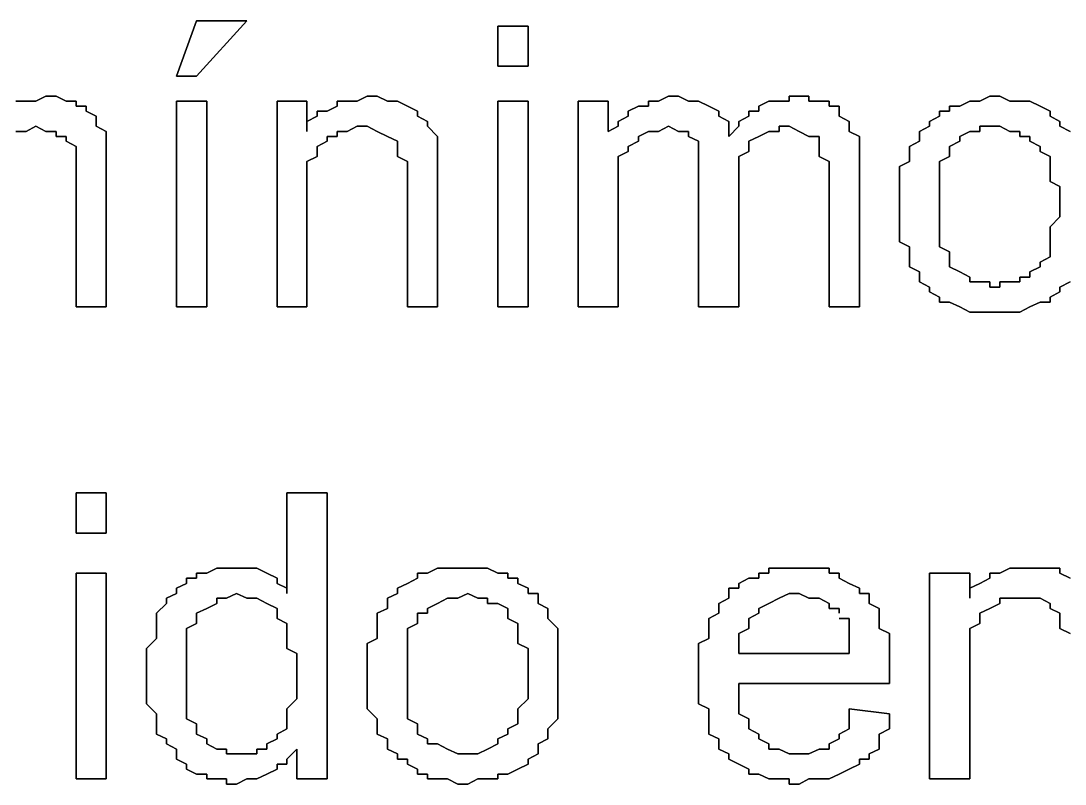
# Model space of a CAD drawing. Header units: metres. Extents: x 2.9 to 42.8, y 1.7 to 28.7.
# Drawn here: x 37.8654 to 38.2323, y 24.5992 to 24.8673 of the extents above; entities that cross this region are included whole.
import ezdxf

# ---------------------------------------------------------------- set-up
doc = ezdxf.new("R2010")
doc.units = ezdxf.units.M
doc.layers.add('GRIS', color=8, linetype='Continuous')

msp = doc.modelspace()

# ---------------------------------------------------------------- linework, layer by layer
at = {"layer": 'GRIS', "lineweight": -3}
for points in [[(37.9271, 24.8673), (37.9201, 24.8479), (37.9271, 24.8673)], [(37.9271, 24.8479), (37.9448, 24.8673), (37.9271, 24.8479)], [(37.9448, 24.8673), (37.9271, 24.8673), (37.9448, 24.8673)], [(38.0436, 24.8655), (38.033, 24.8655), (38.0436, 24.8655)], [(38.033, 24.8655), (38.033, 24.8514), (38.033, 24.8655)], [(38.0436, 24.8514), (38.0436, 24.8655), (38.0436, 24.8514)], [(38.033, 24.8514), (38.0436, 24.8514), (38.033, 24.8514)], [(37.9201, 24.8479), (37.9271, 24.8479), (37.9201, 24.8479)], [(37.8742, 24.8408), (37.8707, 24.8391), (37.8742, 24.8408)], [(37.8778, 24.8408), (37.8742, 24.8408), (37.8778, 24.8408)], [(37.8813, 24.8391), (37.8778, 24.8408), (37.8813, 24.8391)], [(37.9871, 24.8408), (37.9836, 24.8391), (37.9871, 24.8408)], [(37.9906, 24.8408), (37.9871, 24.8408), (37.9906, 24.8408)], [(37.9942, 24.8391), (37.9906, 24.8408), (37.9942, 24.8391)], [(38.0929, 24.8408), (38.0894, 24.8391), (38.0929, 24.8408)], [(38.0965, 24.8408), (38.0929, 24.8408), (38.0965, 24.8408)], [(38.1, 24.8391), (38.0965, 24.8408), (38.1, 24.8391)], [(38.1388, 24.8408), (38.1353, 24.8408), (38.1388, 24.8408)], [(38.1353, 24.8408), (38.1353, 24.8391), (38.1353, 24.8408)], [(38.1423, 24.8408), (38.1388, 24.8408), (38.1423, 24.8408)], [(38.1423, 24.8391), (38.1423, 24.8408), (38.1423, 24.8391)], [(38.2058, 24.8408), (38.2023, 24.8391), (38.2058, 24.8408)], [(38.2094, 24.8408), (38.2058, 24.8408), (38.2094, 24.8408)], [(38.2129, 24.8391), (38.2094, 24.8408), (38.2129, 24.8391)], [(37.8672, 24.8391), (37.8636, 24.8391), (37.8672, 24.8391)], [(37.8707, 24.8391), (37.8672, 24.8391), (37.8707, 24.8391)], [(37.8848, 24.8391), (37.8813, 24.8391), (37.8848, 24.8391)], [(37.8848, 24.8373), (37.8848, 24.8391), (37.8848, 24.8373)], [(37.8883, 24.8373), (37.8848, 24.8373), (37.8883, 24.8373)], [(37.8883, 24.8356), (37.8883, 24.8373), (37.8883, 24.8356)], [(37.8919, 24.8338), (37.8883, 24.8356), (37.8919, 24.8338)], [(37.9307, 24.8391), (37.9201, 24.8391), (37.9307, 24.8391)], [(37.9201, 24.8391), (37.9201, 24.7668), (37.9201, 24.8391)], [(37.9307, 24.7668), (37.9307, 24.8391), (37.9307, 24.7668)], [(37.9659, 24.8391), (37.9554, 24.8391), (37.9659, 24.8391)], [(37.9554, 24.8391), (37.9554, 24.7668), (37.9554, 24.8391)], [(37.9659, 24.8285), (37.9659, 24.8391), (37.9659, 24.8285)], [(37.973, 24.8356), (37.9695, 24.8356), (37.973, 24.8356)], [(37.9695, 24.8356), (37.9695, 24.8338), (37.9695, 24.8356)], [(37.9765, 24.8373), (37.973, 24.8356), (37.9765, 24.8373)], [(37.9801, 24.8391), (37.9765, 24.8391), (37.9801, 24.8391)], [(37.9765, 24.8391), (37.9765, 24.8373), (37.9765, 24.8391)], [(37.9836, 24.8391), (37.9801, 24.8391), (37.9836, 24.8391)], [(37.9977, 24.8391), (37.9942, 24.8391), (37.9977, 24.8391)], [(38.0012, 24.8373), (37.9977, 24.8391), (38.0012, 24.8373)], [(38.0048, 24.8356), (38.0012, 24.8373), (38.0048, 24.8356)], [(38.0048, 24.8338), (38.0048, 24.8356), (38.0048, 24.8338)], [(38.0436, 24.8391), (38.033, 24.8391), (38.0436, 24.8391)], [(38.033, 24.8391), (38.033, 24.7668), (38.033, 24.8391)], [(38.0436, 24.7668), (38.0436, 24.8391), (38.0436, 24.7668)], [(38.0718, 24.8391), (38.0612, 24.8391), (38.0718, 24.8391)], [(38.0612, 24.8391), (38.0612, 24.7668), (38.0612, 24.8391)], [(38.0718, 24.8285), (38.0718, 24.8391), (38.0718, 24.8285)], [(38.0824, 24.8373), (38.0788, 24.8356), (38.0824, 24.8373)], [(38.0788, 24.8356), (38.0788, 24.8338), (38.0788, 24.8356)], [(38.0859, 24.8373), (38.0824, 24.8373), (38.0859, 24.8373)], [(38.0894, 24.8391), (38.0859, 24.8391), (38.0894, 24.8391)], [(38.0859, 24.8391), (38.0859, 24.8373), (38.0859, 24.8391)], [(38.1035, 24.8391), (38.1, 24.8391), (38.1035, 24.8391)], [(38.1071, 24.8373), (38.1035, 24.8391), (38.1071, 24.8373)], [(38.1106, 24.8356), (38.1071, 24.8373), (38.1106, 24.8356)], [(38.1106, 24.8338), (38.1106, 24.8356), (38.1106, 24.8338)], [(38.1247, 24.8356), (38.1212, 24.8356), (38.1247, 24.8356)], [(38.1212, 24.8356), (38.1212, 24.8338), (38.1212, 24.8356)], [(38.1282, 24.8391), (38.1247, 24.8373), (38.1282, 24.8391)], [(38.1247, 24.8373), (38.1247, 24.8356), (38.1247, 24.8373)], [(38.1318, 24.8391), (38.1282, 24.8391), (38.1318, 24.8391)], [(38.1353, 24.8391), (38.1318, 24.8391), (38.1353, 24.8391)], [(38.1459, 24.8391), (38.1423, 24.8391), (38.1459, 24.8391)], [(38.1494, 24.8391), (38.1459, 24.8391), (38.1494, 24.8391)], [(38.1494, 24.8373), (38.1494, 24.8391), (38.1494, 24.8373)], [(38.1529, 24.8373), (38.1494, 24.8373), (38.1529, 24.8373)], [(38.1529, 24.8356), (38.1529, 24.8373), (38.1529, 24.8356)], [(38.1529, 24.8338), (38.1529, 24.8356), (38.1529, 24.8338)], [(38.1917, 24.8356), (38.1882, 24.8356), (38.1917, 24.8356)], [(38.1882, 24.8356), (38.1882, 24.8338), (38.1882, 24.8356)], [(38.1953, 24.8373), (38.1917, 24.8373), (38.1953, 24.8373)], [(38.1917, 24.8373), (38.1917, 24.8356), (38.1917, 24.8373)], [(38.1988, 24.8391), (38.1953, 24.8373), (38.1988, 24.8391)], [(38.2023, 24.8391), (38.1988, 24.8391), (38.2023, 24.8391)], [(38.2164, 24.8391), (38.2129, 24.8391), (38.2164, 24.8391)], [(38.2199, 24.8391), (38.2164, 24.8391), (38.2199, 24.8391)], [(38.2235, 24.8373), (38.2199, 24.8391), (38.2235, 24.8373)], [(38.227, 24.8356), (38.2235, 24.8373), (38.227, 24.8356)], [(38.227, 24.8338), (38.227, 24.8356), (38.227, 24.8338)], [(37.8919, 24.832), (37.8919, 24.8338), (37.8919, 24.832)], [(37.8919, 24.8303), (37.8919, 24.832), (37.8919, 24.8303)], [(37.9695, 24.8338), (37.9659, 24.832), (37.9695, 24.8338)], [(37.9659, 24.832), (37.9659, 24.8303), (37.9659, 24.832)], [(38.0083, 24.832), (38.0048, 24.8338), (38.0083, 24.832)], [(38.0083, 24.8303), (38.0083, 24.832), (38.0083, 24.8303)], [(38.0788, 24.8338), (38.0753, 24.832), (38.0788, 24.8338)], [(38.0753, 24.832), (38.0753, 24.8303), (38.0753, 24.832)], [(38.1141, 24.832), (38.1106, 24.8338), (38.1141, 24.832)], [(38.1141, 24.8303), (38.1141, 24.832), (38.1141, 24.8303)], [(38.1212, 24.8338), (38.1176, 24.832), (38.1212, 24.8338)], [(38.1176, 24.832), (38.1176, 24.8303), (38.1176, 24.832)], [(38.1564, 24.832), (38.1529, 24.8338), (38.1564, 24.832)], [(38.1564, 24.8303), (38.1564, 24.832), (38.1564, 24.8303)], [(38.1882, 24.8338), (38.1847, 24.832), (38.1882, 24.8338)], [(38.1847, 24.832), (38.1847, 24.8303), (38.1847, 24.832)], [(38.2305, 24.832), (38.227, 24.8338), (38.2305, 24.832)], [(38.2305, 24.8303), (38.2305, 24.832), (38.2305, 24.8303)], [(37.8636, 24.8285), (37.8672, 24.8285), (37.8636, 24.8285)], [(37.8672, 24.8285), (37.8707, 24.8303), (37.8672, 24.8285)], [(37.8707, 24.8303), (37.8742, 24.8285), (37.8707, 24.8303)], [(37.8742, 24.8285), (37.8778, 24.8285), (37.8742, 24.8285)], [(37.8778, 24.8285), (37.8778, 24.8267), (37.8778, 24.8285)], [(37.8954, 24.8285), (37.8919, 24.8303), (37.8954, 24.8285)], [(37.8954, 24.8267), (37.8954, 24.8285), (37.8954, 24.8267)], [(37.9659, 24.8303), (37.9659, 24.8285), (37.9659, 24.8303)], [(37.9765, 24.8267), (37.9765, 24.8285), (37.9765, 24.8267)], [(37.9765, 24.8285), (37.9801, 24.8285), (37.9765, 24.8285)], [(37.9801, 24.8285), (37.9836, 24.8303), (37.9801, 24.8285)], [(37.9836, 24.8303), (37.9871, 24.8303), (37.9836, 24.8303)], [(37.9871, 24.8303), (37.9906, 24.8285), (37.9871, 24.8303)], [(37.9906, 24.8285), (37.9942, 24.8267), (37.9906, 24.8285)], [(38.0118, 24.8267), (38.0083, 24.8303), (38.0118, 24.8267)], [(38.0753, 24.8303), (38.0718, 24.8285), (38.0753, 24.8303)], [(38.0824, 24.8267), (38.0859, 24.8285), (38.0824, 24.8267)], [(38.0859, 24.8285), (38.0894, 24.8285), (38.0859, 24.8285)], [(38.0894, 24.8285), (38.0929, 24.8303), (38.0894, 24.8285)], [(38.0929, 24.8303), (38.0965, 24.8285), (38.0929, 24.8303)], [(38.0965, 24.8285), (38.1, 24.8285), (38.0965, 24.8285)], [(38.1, 24.8285), (38.1, 24.8267), (38.1, 24.8285)], [(38.1176, 24.8303), (38.1141, 24.8267), (38.1176, 24.8303)], [(38.1141, 24.8267), (38.1141, 24.8303), (38.1141, 24.8267)], [(38.1247, 24.8267), (38.1282, 24.8285), (38.1247, 24.8267)], [(38.1282, 24.8285), (38.1318, 24.8285), (38.1282, 24.8285)], [(38.1318, 24.8285), (38.1318, 24.8303), (38.1318, 24.8285)], [(38.1318, 24.8303), (38.1353, 24.8303), (38.1318, 24.8303)], [(38.1353, 24.8303), (38.1388, 24.8285), (38.1353, 24.8303)], [(38.1388, 24.8285), (38.1423, 24.8267), (38.1388, 24.8285)], [(38.1564, 24.8285), (38.1564, 24.8303), (38.1564, 24.8285)], [(38.16, 24.8267), (38.1564, 24.8285), (38.16, 24.8267)], [(38.1847, 24.8303), (38.1811, 24.8285), (38.1847, 24.8303)], [(38.1811, 24.8285), (38.1811, 24.8267), (38.1811, 24.8285)], [(38.1953, 24.8267), (38.1988, 24.8285), (38.1953, 24.8267)], [(38.1988, 24.8285), (38.2023, 24.8285), (38.1988, 24.8285)], [(38.2023, 24.8285), (38.2023, 24.8303), (38.2023, 24.8285)], [(38.2023, 24.8303), (38.2058, 24.8303), (38.2023, 24.8303)], [(38.2058, 24.8303), (38.2094, 24.8303), (38.2058, 24.8303)], [(38.2094, 24.8303), (38.2129, 24.8285), (38.2094, 24.8303)], [(38.2129, 24.8285), (38.2164, 24.8285), (38.2129, 24.8285)], [(38.2164, 24.8285), (38.2164, 24.8267), (38.2164, 24.8285)], [(38.2341, 24.8285), (38.2305, 24.8303), (38.2341, 24.8285)], [(37.8778, 24.8267), (37.8813, 24.8267), (37.8778, 24.8267)], [(37.8813, 24.8267), (37.8813, 24.825), (37.8813, 24.8267)], [(37.8813, 24.825), (37.8848, 24.8232), (37.8813, 24.825)], [(37.8954, 24.825), (37.8954, 24.8267), (37.8954, 24.825)], [(37.8954, 24.8214), (37.8954, 24.825), (37.8954, 24.8214)], [(37.9695, 24.8232), (37.973, 24.825), (37.9695, 24.8232)], [(37.973, 24.825), (37.973, 24.8267), (37.973, 24.825)], [(37.973, 24.8267), (37.9765, 24.8267), (37.973, 24.8267)], [(37.9942, 24.8267), (37.9977, 24.825), (37.9942, 24.8267)], [(37.9977, 24.825), (37.9977, 24.8232), (37.9977, 24.825)], [(38.0118, 24.825), (38.0118, 24.8267), (38.0118, 24.825)], [(38.0118, 24.8232), (38.0118, 24.825), (38.0118, 24.8232)], [(38.0788, 24.8232), (38.0824, 24.825), (38.0788, 24.8232)], [(38.0824, 24.825), (38.0824, 24.8267), (38.0824, 24.825)], [(38.1, 24.8267), (38.1035, 24.825), (38.1, 24.8267)], [(38.1035, 24.825), (38.1035, 24.8232), (38.1035, 24.825)], [(38.1212, 24.825), (38.1247, 24.8267), (38.1212, 24.825)], [(38.1212, 24.8232), (38.1212, 24.825), (38.1212, 24.8232)], [(38.1423, 24.8267), (38.1459, 24.8267), (38.1423, 24.8267)], [(38.1459, 24.8267), (38.1459, 24.825), (38.1459, 24.8267)], [(38.1459, 24.825), (38.1459, 24.8232), (38.1459, 24.825)], [(38.16, 24.825), (38.16, 24.8267), (38.16, 24.825)], [(38.16, 24.8214), (38.16, 24.825), (38.16, 24.8214)], [(38.1811, 24.825), (38.1776, 24.8232), (38.1811, 24.825)], [(38.1811, 24.8267), (38.1811, 24.825), (38.1811, 24.8267)], [(38.1917, 24.8232), (38.1953, 24.825), (38.1917, 24.8232)], [(38.1953, 24.825), (38.1953, 24.8267), (38.1953, 24.825)], [(38.2164, 24.8267), (38.2199, 24.8267), (38.2164, 24.8267)], [(38.2199, 24.8267), (38.2199, 24.825), (38.2199, 24.8267)], [(38.2199, 24.825), (38.2235, 24.8232), (38.2199, 24.825)], [(37.8848, 24.8232), (37.8848, 24.8214), (37.8848, 24.8232)], [(37.8848, 24.8214), (37.8848, 24.8197), (37.8848, 24.8214)], [(37.8954, 24.8197), (37.8954, 24.8214), (37.8954, 24.8197)], [(37.9695, 24.8214), (37.9695, 24.8232), (37.9695, 24.8214)], [(37.9695, 24.8197), (37.9695, 24.8214), (37.9695, 24.8197)], [(37.9977, 24.8232), (37.9977, 24.8214), (37.9977, 24.8232)], [(37.9977, 24.8214), (37.9977, 24.8197), (37.9977, 24.8214)], [(38.0118, 24.8214), (38.0118, 24.8232), (38.0118, 24.8214)], [(38.0118, 24.8197), (38.0118, 24.8214), (38.0118, 24.8197)], [(38.0753, 24.8197), (38.0788, 24.8214), (38.0753, 24.8197)], [(38.0788, 24.8214), (38.0788, 24.8232), (38.0788, 24.8214)], [(38.1035, 24.8232), (38.1035, 24.8214), (38.1035, 24.8232)], [(38.1035, 24.8214), (38.1035, 24.8179), (38.1035, 24.8214)], [(38.1176, 24.8197), (38.1212, 24.8214), (38.1176, 24.8197)], [(38.1212, 24.8214), (38.1212, 24.8232), (38.1212, 24.8214)], [(38.1459, 24.8232), (38.1459, 24.8214), (38.1459, 24.8232)], [(38.1459, 24.8214), (38.1459, 24.8197), (38.1459, 24.8214)], [(38.16, 24.8197), (38.16, 24.8214), (38.16, 24.8197)], [(38.1776, 24.8232), (38.1776, 24.8214), (38.1776, 24.8232)], [(38.1776, 24.8214), (38.1776, 24.8197), (38.1776, 24.8214)], [(38.1917, 24.8214), (38.1917, 24.8232), (38.1917, 24.8214)], [(38.1917, 24.8197), (38.1917, 24.8214), (38.1917, 24.8197)], [(38.2235, 24.8232), (38.2235, 24.8214), (38.2235, 24.8232)], [(38.2235, 24.8214), (38.227, 24.8197), (38.2235, 24.8214)], [(37.8848, 24.8197), (37.8848, 24.8179), (37.8848, 24.8197)], [(37.8848, 24.8179), (37.8848, 24.8144), (37.8848, 24.8179)], [(37.8954, 24.8162), (37.8954, 24.8197), (37.8954, 24.8162)], [(37.9659, 24.8179), (37.9695, 24.8197), (37.9659, 24.8179)], [(37.9659, 24.8162), (37.9659, 24.8179), (37.9659, 24.8162)], [(37.9977, 24.8197), (38.0012, 24.8179), (37.9977, 24.8197)], [(38.0012, 24.8179), (38.0012, 24.8162), (38.0012, 24.8179)], [(38.0118, 24.8162), (38.0118, 24.8197), (38.0118, 24.8162)], [(38.0753, 24.8179), (38.0753, 24.8197), (38.0753, 24.8179)], [(38.0753, 24.8144), (38.0753, 24.8179), (38.0753, 24.8144)], [(38.1035, 24.8179), (38.1035, 24.8162), (38.1035, 24.8179)], [(38.1176, 24.8179), (38.1176, 24.8197), (38.1176, 24.8179)], [(38.1176, 24.8144), (38.1176, 24.8179), (38.1176, 24.8144)], [(38.1459, 24.8197), (38.1494, 24.8179), (38.1459, 24.8197)], [(38.1494, 24.8179), (38.1494, 24.8144), (38.1494, 24.8179)], [(38.16, 24.8162), (38.16, 24.8197), (38.16, 24.8162)], [(38.1776, 24.8179), (38.1741, 24.8162), (38.1776, 24.8179)], [(38.1776, 24.8197), (38.1776, 24.8179), (38.1776, 24.8197)], [(38.1882, 24.8179), (38.1917, 24.8197), (38.1882, 24.8179)], [(38.1882, 24.8162), (38.1882, 24.8179), (38.1882, 24.8162)], [(38.227, 24.8197), (38.227, 24.8179), (38.227, 24.8197)], [(38.227, 24.8179), (38.227, 24.8162), (38.227, 24.8179)], [(37.8848, 24.8144), (37.8848, 24.8126), (37.8848, 24.8144)], [(37.8954, 24.7668), (37.8954, 24.8162), (37.8954, 24.7668)], [(37.9659, 24.8126), (37.9659, 24.8162), (37.9659, 24.8126)], [(38.0012, 24.8162), (38.0012, 24.8126), (38.0012, 24.8162)], [(38.0118, 24.8144), (38.0118, 24.8162), (38.0118, 24.8144)], [(38.0118, 24.8109), (38.0118, 24.8144), (38.0118, 24.8109)], [(38.0753, 24.8126), (38.0753, 24.8144), (38.0753, 24.8126)], [(38.1035, 24.8162), (38.1035, 24.8126), (38.1035, 24.8162)], [(38.1176, 24.8126), (38.1176, 24.8144), (38.1176, 24.8126)], [(38.1494, 24.8144), (38.1494, 24.8126), (38.1494, 24.8144)], [(38.16, 24.7668), (38.16, 24.8162), (38.16, 24.7668)], [(38.1741, 24.8162), (38.1741, 24.8126), (38.1741, 24.8162)], [(38.1882, 24.8144), (38.1882, 24.8162), (38.1882, 24.8144)], [(38.1882, 24.8109), (38.1882, 24.8144), (38.1882, 24.8109)], [(38.227, 24.8162), (38.227, 24.8126), (38.227, 24.8162)], [(37.8848, 24.8126), (37.8848, 24.7668), (37.8848, 24.8126)], [(37.9659, 24.8109), (37.9659, 24.8126), (37.9659, 24.8109)], [(37.9659, 24.8073), (37.9659, 24.8109), (37.9659, 24.8073)], [(38.0012, 24.8126), (38.0012, 24.8109), (38.0012, 24.8126)], [(38.0012, 24.8109), (38.0012, 24.7668), (38.0012, 24.8109)], [(38.0118, 24.7668), (38.0118, 24.8109), (38.0118, 24.7668)], [(38.0753, 24.8109), (38.0753, 24.8126), (38.0753, 24.8109)], [(38.0753, 24.8073), (38.0753, 24.8109), (38.0753, 24.8073)], [(38.1035, 24.8126), (38.1035, 24.7668), (38.1035, 24.8126)], [(38.1176, 24.8091), (38.1176, 24.8126), (38.1176, 24.8091)], [(38.1494, 24.8126), (38.1494, 24.7668), (38.1494, 24.8126)], [(38.1741, 24.8126), (38.1741, 24.8109), (38.1741, 24.8126)], [(38.1741, 24.8109), (38.1741, 24.8073), (38.1741, 24.8109)], [(38.1882, 24.8091), (38.1882, 24.8109), (38.1882, 24.8091)], [(38.227, 24.8126), (38.227, 24.8109), (38.227, 24.8126)], [(38.227, 24.8109), (38.2305, 24.8091), (38.227, 24.8109)], [(37.9659, 24.8056), (37.9659, 24.8073), (37.9659, 24.8056)], [(38.0753, 24.8056), (38.0753, 24.8073), (38.0753, 24.8056)], [(38.1176, 24.8073), (38.1176, 24.8091), (38.1176, 24.8073)], [(38.1176, 24.7668), (38.1176, 24.8073), (38.1176, 24.7668)], [(38.1741, 24.8073), (38.1741, 24.8056), (38.1741, 24.8073)], [(38.1882, 24.8056), (38.1882, 24.8091), (38.1882, 24.8056)], [(38.2305, 24.8091), (38.2305, 24.8056), (38.2305, 24.8091)], [(37.9659, 24.7668), (37.9659, 24.8056), (37.9659, 24.7668)], [(38.0753, 24.8038), (38.0753, 24.8056), (38.0753, 24.8038)], [(38.0753, 24.7668), (38.0753, 24.8038), (38.0753, 24.7668)], [(38.1741, 24.8056), (38.1741, 24.802), (38.1741, 24.8056)], [(38.1882, 24.8038), (38.1882, 24.8056), (38.1882, 24.8038)], [(38.1882, 24.802), (38.1882, 24.8038), (38.1882, 24.802)], [(38.2305, 24.8056), (38.2305, 24.802), (38.2305, 24.8056)], [(38.1741, 24.802), (38.1741, 24.8003), (38.1741, 24.802)], [(38.1741, 24.8003), (38.1741, 24.7968), (38.1741, 24.8003)], [(38.1882, 24.8003), (38.1882, 24.802), (38.1882, 24.8003)], [(38.1882, 24.7968), (38.1882, 24.8003), (38.1882, 24.7968)], [(38.2305, 24.802), (38.2305, 24.7985), (38.2305, 24.802)], [(38.1741, 24.7968), (38.1741, 24.795), (38.1741, 24.7968)], [(38.1882, 24.795), (38.1882, 24.7968), (38.1882, 24.795)], [(38.2305, 24.7985), (38.227, 24.795), (38.2305, 24.7985)], [(38.1741, 24.795), (38.1741, 24.7915), (38.1741, 24.795)], [(38.1741, 24.7915), (38.1741, 24.7897), (38.1741, 24.7915)], [(38.1882, 24.7915), (38.1882, 24.795), (38.1882, 24.7915)], [(38.1882, 24.7897), (38.1882, 24.7915), (38.1882, 24.7897)], [(38.227, 24.795), (38.227, 24.7932), (38.227, 24.795)], [(38.227, 24.7932), (38.227, 24.7915), (38.227, 24.7932)], [(38.227, 24.7915), (38.227, 24.7879), (38.227, 24.7915)], [(38.1741, 24.7897), (38.1776, 24.7879), (38.1741, 24.7897)], [(38.1776, 24.7879), (38.1776, 24.7844), (38.1776, 24.7879)], [(38.1882, 24.7879), (38.1882, 24.7897), (38.1882, 24.7879)], [(38.1917, 24.7862), (38.1882, 24.7879), (38.1917, 24.7862)], [(38.227, 24.7879), (38.227, 24.7862), (38.227, 24.7879)], [(38.1776, 24.7844), (38.1776, 24.7826), (38.1776, 24.7844)], [(38.1917, 24.7844), (38.1917, 24.7862), (38.1917, 24.7844)], [(38.1917, 24.7826), (38.1917, 24.7844), (38.1917, 24.7826)], [(38.227, 24.7844), (38.2235, 24.7826), (38.227, 24.7844)], [(38.227, 24.7862), (38.227, 24.7844), (38.227, 24.7862)], [(38.1776, 24.7826), (38.1776, 24.7809), (38.1776, 24.7826)], [(38.1776, 24.7809), (38.1811, 24.7791), (38.1776, 24.7809)], [(38.1917, 24.7809), (38.1917, 24.7826), (38.1917, 24.7809)], [(38.1953, 24.7791), (38.1917, 24.7809), (38.1953, 24.7791)], [(38.2235, 24.7809), (38.2199, 24.7791), (38.2235, 24.7809)], [(38.2235, 24.7826), (38.2235, 24.7809), (38.2235, 24.7826)], [(38.1811, 24.7791), (38.1811, 24.7773), (38.1811, 24.7791)], [(38.1811, 24.7773), (38.1811, 24.7756), (38.1811, 24.7773)], [(38.1988, 24.7773), (38.1953, 24.7791), (38.1988, 24.7773)], [(38.1988, 24.7756), (38.1988, 24.7773), (38.1988, 24.7756)], [(38.2199, 24.7773), (38.2164, 24.7773), (38.2199, 24.7773)], [(38.2164, 24.7773), (38.2164, 24.7756), (38.2164, 24.7773)], [(38.2199, 24.7791), (38.2199, 24.7773), (38.2199, 24.7791)], [(38.1811, 24.7756), (38.1847, 24.7738), (38.1811, 24.7756)], [(38.1847, 24.7738), (38.1847, 24.7721), (38.1847, 24.7738)], [(38.2023, 24.7756), (38.1988, 24.7756), (38.2023, 24.7756)], [(38.2058, 24.7756), (38.2023, 24.7756), (38.2058, 24.7756)], [(38.2058, 24.7738), (38.2058, 24.7756), (38.2058, 24.7738)], [(38.2094, 24.7738), (38.2058, 24.7738), (38.2094, 24.7738)], [(38.2129, 24.7756), (38.2094, 24.7756), (38.2129, 24.7756)], [(38.2094, 24.7756), (38.2094, 24.7738), (38.2094, 24.7756)], [(38.2164, 24.7756), (38.2129, 24.7756), (38.2164, 24.7756)], [(38.2305, 24.7738), (38.2341, 24.7756), (38.2305, 24.7738)], [(38.2305, 24.7721), (38.2305, 24.7738), (38.2305, 24.7721)], [(38.1847, 24.7721), (38.1882, 24.7703), (38.1847, 24.7721)], [(38.1882, 24.7703), (38.1882, 24.7685), (38.1882, 24.7703)], [(38.227, 24.7703), (38.2305, 24.7721), (38.227, 24.7703)], [(38.227, 24.7685), (38.227, 24.7703), (38.227, 24.7685)], [(37.8848, 24.7668), (37.8954, 24.7668), (37.8848, 24.7668)], [(37.9201, 24.7668), (37.9307, 24.7668), (37.9201, 24.7668)], [(37.9554, 24.7668), (37.9659, 24.7668), (37.9554, 24.7668)], [(38.0012, 24.7668), (38.0118, 24.7668), (38.0012, 24.7668)], [(38.033, 24.7668), (38.0436, 24.7668), (38.033, 24.7668)], [(38.0612, 24.7668), (38.0753, 24.7668), (38.0612, 24.7668)], [(38.1035, 24.7668), (38.1176, 24.7668), (38.1035, 24.7668)], [(38.1494, 24.7668), (38.16, 24.7668), (38.1494, 24.7668)], [(38.1882, 24.7685), (38.1917, 24.7685), (38.1882, 24.7685)], [(38.1917, 24.7685), (38.1953, 24.7668), (38.1917, 24.7685)], [(38.1953, 24.7668), (38.1988, 24.765), (38.1953, 24.7668)], [(38.2164, 24.765), (38.2199, 24.7668), (38.2164, 24.765)], [(38.2199, 24.7668), (38.2235, 24.7685), (38.2199, 24.7668)], [(38.2235, 24.7685), (38.227, 24.7685), (38.2235, 24.7685)], [(38.1988, 24.765), (38.2023, 24.765), (38.1988, 24.765)], [(38.2023, 24.765), (38.2058, 24.765), (38.2023, 24.765)], [(38.2058, 24.765), (38.2094, 24.765), (38.2058, 24.765)], [(38.2094, 24.765), (38.2129, 24.765), (38.2094, 24.765)], [(38.2129, 24.765), (38.2164, 24.765), (38.2129, 24.765)], [(37.8954, 24.7015), (37.8848, 24.7015), (37.8954, 24.7015)], [(37.8848, 24.7015), (37.8848, 24.6874), (37.8848, 24.7015)], [(37.8954, 24.6874), (37.8954, 24.7015), (37.8954, 24.6874)], [(37.973, 24.7015), (37.9589, 24.7015), (37.973, 24.7015)], [(37.9589, 24.7015), (37.9589, 24.6662), (37.9589, 24.7015)], [(37.973, 24.601), (37.973, 24.7015), (37.973, 24.601)], [(37.8848, 24.6874), (37.8954, 24.6874), (37.8848, 24.6874)], [(37.9342, 24.675), (37.9307, 24.6733), (37.9342, 24.675)], [(37.9377, 24.675), (37.9342, 24.675), (37.9377, 24.675)], [(37.9412, 24.675), (37.9377, 24.675), (37.9412, 24.675)], [(37.9448, 24.675), (37.9412, 24.675), (37.9448, 24.675)], [(37.9483, 24.675), (37.9448, 24.675), (37.9483, 24.675)], [(37.9518, 24.6733), (37.9483, 24.675), (37.9518, 24.6733)], [(38.0118, 24.675), (38.0083, 24.6733), (38.0118, 24.675)], [(38.0153, 24.675), (38.0118, 24.675), (38.0153, 24.675)], [(38.0189, 24.675), (38.0153, 24.675), (38.0189, 24.675)], [(38.0224, 24.675), (38.0189, 24.675), (38.0224, 24.675)], [(38.0259, 24.675), (38.0224, 24.675), (38.0259, 24.675)], [(38.0294, 24.675), (38.0259, 24.675), (38.0294, 24.675)], [(38.033, 24.6733), (38.0294, 24.675), (38.033, 24.6733)], [(38.1318, 24.675), (38.1282, 24.675), (38.1318, 24.675)], [(38.1282, 24.675), (38.1282, 24.6733), (38.1282, 24.675)], [(38.1353, 24.675), (38.1318, 24.675), (38.1353, 24.675)], [(38.1388, 24.675), (38.1353, 24.675), (38.1388, 24.675)], [(38.1423, 24.675), (38.1388, 24.675), (38.1423, 24.675)], [(38.1459, 24.675), (38.1423, 24.675), (38.1459, 24.675)], [(38.1494, 24.675), (38.1459, 24.675), (38.1494, 24.675)], [(38.1494, 24.6733), (38.1494, 24.675), (38.1494, 24.6733)], [(38.2129, 24.675), (38.2094, 24.6733), (38.2129, 24.675)], [(38.2164, 24.675), (38.2129, 24.675), (38.2164, 24.675)], [(38.2199, 24.675), (38.2164, 24.675), (38.2199, 24.675)], [(38.2235, 24.675), (38.2199, 24.675), (38.2235, 24.675)], [(38.227, 24.675), (38.2235, 24.675), (38.227, 24.675)], [(38.2305, 24.675), (38.227, 24.675), (38.2305, 24.675)], [(38.2305, 24.6733), (38.2305, 24.675), (38.2305, 24.6733)], [(37.8954, 24.6733), (37.8848, 24.6733), (37.8954, 24.6733)], [(37.8848, 24.6733), (37.8848, 24.601), (37.8848, 24.6733)], [(37.8954, 24.601), (37.8954, 24.6733), (37.8954, 24.601)], [(37.9271, 24.6715), (37.9236, 24.6715), (37.9271, 24.6715)], [(37.9236, 24.6715), (37.9236, 24.6697), (37.9236, 24.6715)], [(37.9307, 24.6733), (37.9271, 24.6733), (37.9307, 24.6733)], [(37.9271, 24.6733), (37.9271, 24.6715), (37.9271, 24.6733)], [(37.9554, 24.6715), (37.9518, 24.6733), (37.9554, 24.6715)], [(37.9554, 24.6697), (37.9554, 24.6715), (37.9554, 24.6697)], [(38.0048, 24.6715), (38.0012, 24.6697), (38.0048, 24.6715)], [(38.0083, 24.6733), (38.0048, 24.6733), (38.0083, 24.6733)], [(38.0048, 24.6733), (38.0048, 24.6715), (38.0048, 24.6733)], [(38.0365, 24.6733), (38.033, 24.6733), (38.0365, 24.6733)], [(38.0365, 24.6715), (38.0365, 24.6733), (38.0365, 24.6715)], [(38.04, 24.6715), (38.0365, 24.6715), (38.04, 24.6715)], [(38.04, 24.6697), (38.04, 24.6715), (38.04, 24.6697)], [(38.1212, 24.6715), (38.1176, 24.6697), (38.1212, 24.6715)], [(38.1247, 24.6715), (38.1212, 24.6715), (38.1247, 24.6715)], [(38.1282, 24.6733), (38.1247, 24.6733), (38.1282, 24.6733)], [(38.1247, 24.6733), (38.1247, 24.6715), (38.1247, 24.6733)], [(38.1529, 24.6733), (38.1494, 24.6733), (38.1529, 24.6733)], [(38.1529, 24.6715), (38.1529, 24.6733), (38.1529, 24.6715)], [(38.1564, 24.6697), (38.1529, 24.6715), (38.1564, 24.6697)], [(38.1988, 24.6733), (38.1847, 24.6733), (38.1988, 24.6733)], [(38.1847, 24.6733), (38.1847, 24.601), (38.1847, 24.6733)], [(38.1988, 24.6645), (38.1988, 24.6733), (38.1988, 24.6645)], [(38.2058, 24.6715), (38.2023, 24.6697), (38.2058, 24.6715)], [(38.2094, 24.6733), (38.2058, 24.6733), (38.2094, 24.6733)], [(38.2058, 24.6733), (38.2058, 24.6715), (38.2058, 24.6733)], [(38.2341, 24.6715), (38.2305, 24.6733), (38.2341, 24.6715)], [(37.9236, 24.6697), (37.9201, 24.668), (37.9236, 24.6697)], [(37.9201, 24.668), (37.9201, 24.6662), (37.9201, 24.668)], [(37.9589, 24.668), (37.9554, 24.6697), (37.9589, 24.668)], [(37.9589, 24.6662), (37.9589, 24.668), (37.9589, 24.6662)], [(38.0012, 24.6697), (37.9977, 24.668), (38.0012, 24.6697)], [(37.9977, 24.668), (37.9977, 24.6662), (37.9977, 24.668)], [(38.0436, 24.668), (38.04, 24.6697), (38.0436, 24.668)], [(38.0436, 24.6662), (38.0436, 24.668), (38.0436, 24.6662)], [(38.1176, 24.668), (38.1141, 24.668), (38.1176, 24.668)], [(38.1141, 24.668), (38.1141, 24.6662), (38.1141, 24.668)], [(38.1176, 24.6697), (38.1176, 24.668), (38.1176, 24.6697)], [(38.16, 24.668), (38.1564, 24.6697), (38.16, 24.668)], [(38.16, 24.6662), (38.16, 24.668), (38.16, 24.6662)], [(38.2023, 24.6697), (38.1988, 24.668), (38.2023, 24.6697)], [(38.1988, 24.668), (38.1988, 24.6662), (38.1988, 24.668)], [(37.9201, 24.6662), (37.9166, 24.6645), (37.9201, 24.6662)], [(37.9166, 24.6645), (37.9166, 24.6627), (37.9166, 24.6645)], [(37.9342, 24.6627), (37.9342, 24.6645), (37.9342, 24.6627)], [(37.9342, 24.6645), (37.9377, 24.6645), (37.9342, 24.6645)], [(37.9377, 24.6645), (37.9412, 24.6662), (37.9377, 24.6645)], [(37.9412, 24.6662), (37.9448, 24.6645), (37.9412, 24.6662)], [(37.9448, 24.6645), (37.9483, 24.6645), (37.9448, 24.6645)], [(37.9483, 24.6645), (37.9518, 24.6627), (37.9483, 24.6645)], [(37.9977, 24.6662), (37.9942, 24.6645), (37.9977, 24.6662)], [(37.9942, 24.6645), (37.9942, 24.6627), (37.9942, 24.6645)], [(38.0118, 24.6627), (38.0153, 24.6645), (38.0118, 24.6627)], [(38.0153, 24.6645), (38.0189, 24.6645), (38.0153, 24.6645)], [(38.0189, 24.6645), (38.0224, 24.6662), (38.0189, 24.6645)], [(38.0224, 24.6662), (38.0259, 24.6645), (38.0224, 24.6662)], [(38.0259, 24.6645), (38.0294, 24.6645), (38.0259, 24.6645)], [(38.0294, 24.6645), (38.0294, 24.6627), (38.0294, 24.6645)], [(38.0471, 24.6662), (38.0436, 24.6662), (38.0471, 24.6662)], [(38.0471, 24.6645), (38.0471, 24.6662), (38.0471, 24.6645)], [(38.0471, 24.6627), (38.0471, 24.6645), (38.0471, 24.6627)], [(38.1141, 24.6645), (38.1106, 24.6627), (38.1141, 24.6645)], [(38.1141, 24.6662), (38.1141, 24.6645), (38.1141, 24.6662)], [(38.1282, 24.6627), (38.1318, 24.6645), (38.1282, 24.6627)], [(38.1318, 24.6645), (38.1353, 24.6662), (38.1318, 24.6645)], [(38.1353, 24.6662), (38.1388, 24.6662), (38.1353, 24.6662)], [(38.1388, 24.6662), (38.1423, 24.6645), (38.1388, 24.6662)], [(38.1423, 24.6645), (38.1459, 24.6645), (38.1423, 24.6645)], [(38.1459, 24.6645), (38.1494, 24.6627), (38.1459, 24.6645)], [(38.1635, 24.6662), (38.16, 24.6662), (38.1635, 24.6662)], [(38.1635, 24.6645), (38.1635, 24.6662), (38.1635, 24.6645)], [(38.1635, 24.6627), (38.1635, 24.6645), (38.1635, 24.6627)], [(38.1988, 24.6662), (38.1988, 24.6645), (38.1988, 24.6662)], [(38.2094, 24.6627), (38.2094, 24.6645), (38.2094, 24.6627)], [(38.2094, 24.6645), (38.2129, 24.6645), (38.2094, 24.6645)], [(38.2129, 24.6645), (38.2164, 24.6645), (38.2129, 24.6645)], [(38.2164, 24.6645), (38.2199, 24.6645), (38.2164, 24.6645)], [(38.2199, 24.6645), (38.2235, 24.6645), (38.2199, 24.6645)], [(38.2235, 24.6645), (38.227, 24.6627), (38.2235, 24.6645)], [(37.9166, 24.6627), (37.913, 24.6592), (37.9166, 24.6627)], [(37.9271, 24.6592), (37.9307, 24.6609), (37.9271, 24.6592)], [(37.9307, 24.6609), (37.9342, 24.6627), (37.9307, 24.6609)], [(37.9518, 24.6627), (37.9554, 24.6609), (37.9518, 24.6627)], [(37.9554, 24.6609), (37.9554, 24.6592), (37.9554, 24.6609)], [(37.9942, 24.6609), (37.9906, 24.6592), (37.9942, 24.6609)], [(37.9942, 24.6627), (37.9942, 24.6609), (37.9942, 24.6627)], [(38.0083, 24.6609), (38.0118, 24.6627), (38.0083, 24.6609)], [(38.0083, 24.6592), (38.0083, 24.6609), (38.0083, 24.6592)], [(38.0294, 24.6627), (38.033, 24.6627), (38.0294, 24.6627)], [(38.033, 24.6627), (38.0365, 24.6609), (38.033, 24.6627)], [(38.0365, 24.6609), (38.0365, 24.6592), (38.0365, 24.6609)], [(38.0506, 24.6609), (38.0471, 24.6627), (38.0506, 24.6609)], [(38.0506, 24.6592), (38.0506, 24.6609), (38.0506, 24.6592)], [(38.1106, 24.6627), (38.1106, 24.6609), (38.1106, 24.6627)], [(38.1106, 24.6609), (38.1106, 24.6592), (38.1106, 24.6609)], [(38.1247, 24.6609), (38.1282, 24.6627), (38.1247, 24.6609)], [(38.1247, 24.6592), (38.1247, 24.6609), (38.1247, 24.6592)], [(38.1494, 24.6627), (38.1494, 24.6609), (38.1494, 24.6627)], [(38.1494, 24.6609), (38.1529, 24.6609), (38.1494, 24.6609)], [(38.1529, 24.6609), (38.1529, 24.6592), (38.1529, 24.6609)], [(38.167, 24.6609), (38.1635, 24.6627), (38.167, 24.6609)], [(38.167, 24.6592), (38.167, 24.6609), (38.167, 24.6592)], [(38.2023, 24.6592), (38.2058, 24.6609), (38.2023, 24.6592)], [(38.2058, 24.6609), (38.2094, 24.6627), (38.2058, 24.6609)], [(38.227, 24.6627), (38.227, 24.6609), (38.227, 24.6627)], [(38.227, 24.6609), (38.2305, 24.6592), (38.227, 24.6609)], [(37.913, 24.6592), (37.913, 24.6574), (37.913, 24.6592)], [(37.913, 24.6574), (37.913, 24.6539), (37.913, 24.6574)], [(37.9271, 24.6574), (37.9271, 24.6592), (37.9271, 24.6574)], [(37.9271, 24.6556), (37.9271, 24.6574), (37.9271, 24.6556)], [(37.9554, 24.6592), (37.9554, 24.6574), (37.9554, 24.6592)], [(37.9554, 24.6574), (37.9589, 24.6556), (37.9554, 24.6574)], [(37.9906, 24.6592), (37.9906, 24.6574), (37.9906, 24.6592)], [(37.9906, 24.6574), (37.9906, 24.6556), (37.9906, 24.6574)], [(38.0048, 24.6574), (38.0048, 24.6592), (38.0048, 24.6574)], [(38.0048, 24.6592), (38.0083, 24.6592), (38.0048, 24.6592)], [(38.0048, 24.6556), (38.0048, 24.6574), (38.0048, 24.6556)], [(38.0365, 24.6592), (38.0365, 24.6574), (38.0365, 24.6592)], [(38.0365, 24.6574), (38.04, 24.6556), (38.0365, 24.6574)], [(38.0506, 24.6574), (38.0506, 24.6592), (38.0506, 24.6574)], [(38.0541, 24.6539), (38.0506, 24.6574), (38.0541, 24.6539)], [(38.1106, 24.6592), (38.1071, 24.6574), (38.1106, 24.6592)], [(38.1071, 24.6574), (38.1071, 24.6539), (38.1071, 24.6574)], [(38.1212, 24.6574), (38.1247, 24.6592), (38.1212, 24.6574)], [(38.1212, 24.6556), (38.1212, 24.6574), (38.1212, 24.6556)], [(38.1529, 24.6574), (38.1564, 24.6574), (38.1529, 24.6574)], [(38.1564, 24.6574), (38.1564, 24.6539), (38.1564, 24.6574)], [(38.167, 24.6574), (38.167, 24.6592), (38.167, 24.6574)], [(38.167, 24.6539), (38.167, 24.6574), (38.167, 24.6539)], [(38.2023, 24.6574), (38.2023, 24.6592), (38.2023, 24.6574)], [(38.2023, 24.6556), (38.2023, 24.6574), (38.2023, 24.6556)], [(38.2305, 24.6592), (38.2305, 24.6574), (38.2305, 24.6592)], [(38.2305, 24.6574), (38.2305, 24.6556), (38.2305, 24.6574)], [(37.913, 24.6539), (37.913, 24.6521), (37.913, 24.6539)], [(37.913, 24.6521), (37.913, 24.6503), (37.913, 24.6521)], [(37.9236, 24.6539), (37.9271, 24.6556), (37.9236, 24.6539)], [(37.9236, 24.6521), (37.9236, 24.6539), (37.9236, 24.6521)], [(37.9236, 24.6486), (37.9236, 24.6521), (37.9236, 24.6486)], [(37.9589, 24.6556), (37.9589, 24.6539), (37.9589, 24.6556)], [(37.9589, 24.6539), (37.9589, 24.6521), (37.9589, 24.6539)], [(37.9589, 24.6521), (37.9589, 24.6503), (37.9589, 24.6521)], [(37.9906, 24.6556), (37.9906, 24.6539), (37.9906, 24.6556)], [(37.9906, 24.6539), (37.9906, 24.6503), (37.9906, 24.6539)], [(38.0012, 24.6539), (38.0048, 24.6556), (38.0012, 24.6539)], [(38.0012, 24.6521), (38.0012, 24.6539), (38.0012, 24.6521)], [(38.0012, 24.6486), (38.0012, 24.6521), (38.0012, 24.6486)], [(38.04, 24.6556), (38.04, 24.6539), (38.04, 24.6556)], [(38.04, 24.6539), (38.04, 24.6503), (38.04, 24.6539)], [(38.0541, 24.6521), (38.0541, 24.6539), (38.0541, 24.6521)], [(38.0541, 24.6503), (38.0541, 24.6521), (38.0541, 24.6503)], [(38.1071, 24.6539), (38.1071, 24.6521), (38.1071, 24.6539)], [(38.1071, 24.6521), (38.1071, 24.6503), (38.1071, 24.6521)], [(38.1176, 24.6521), (38.1212, 24.6539), (38.1176, 24.6521)], [(38.1176, 24.6503), (38.1176, 24.6521), (38.1176, 24.6503)], [(38.1212, 24.6539), (38.1212, 24.6556), (38.1212, 24.6539)], [(38.1564, 24.6539), (38.1564, 24.6521), (38.1564, 24.6539)], [(38.1564, 24.6521), (38.1564, 24.6503), (38.1564, 24.6521)], [(38.1706, 24.6521), (38.167, 24.6539), (38.1706, 24.6521)], [(38.1706, 24.6503), (38.1706, 24.6521), (38.1706, 24.6503)], [(38.1988, 24.6539), (38.2023, 24.6556), (38.1988, 24.6539)], [(38.1988, 24.6521), (38.1988, 24.6539), (38.1988, 24.6521)], [(38.1988, 24.6486), (38.1988, 24.6521), (38.1988, 24.6486)], [(38.2305, 24.6556), (38.2305, 24.6539), (38.2305, 24.6556)], [(38.2305, 24.6539), (38.2341, 24.6521), (38.2305, 24.6539)], [(37.913, 24.6503), (37.9095, 24.6468), (37.913, 24.6503)], [(37.9236, 24.6468), (37.9236, 24.6486), (37.9236, 24.6468)], [(37.9589, 24.6503), (37.9589, 24.6468), (37.9589, 24.6503)], [(37.9906, 24.6503), (37.9871, 24.6486), (37.9906, 24.6503)], [(37.9871, 24.6486), (37.9871, 24.6468), (37.9871, 24.6486)], [(38.0012, 24.6468), (38.0012, 24.6486), (38.0012, 24.6468)], [(38.04, 24.6503), (38.04, 24.6486), (38.04, 24.6503)], [(38.04, 24.6486), (38.0436, 24.6468), (38.04, 24.6486)], [(38.0541, 24.6486), (38.0541, 24.6503), (38.0541, 24.6486)], [(38.0541, 24.6451), (38.0541, 24.6486), (38.0541, 24.6451)], [(38.1071, 24.6503), (38.1035, 24.6486), (38.1071, 24.6503)], [(38.1035, 24.6486), (38.1035, 24.6451), (38.1035, 24.6486)], [(38.1176, 24.6468), (38.1176, 24.6503), (38.1176, 24.6468)], [(38.1564, 24.6503), (38.1564, 24.6468), (38.1564, 24.6503)], [(38.1706, 24.6468), (38.1706, 24.6503), (38.1706, 24.6468)], [(38.1988, 24.6468), (38.1988, 24.6486), (38.1988, 24.6468)], [(37.9095, 24.6468), (37.9095, 24.6451), (37.9095, 24.6468)], [(37.9095, 24.6451), (37.9095, 24.6433), (37.9095, 24.6451)], [(37.9236, 24.6451), (37.9236, 24.6468), (37.9236, 24.6451)], [(37.9236, 24.6415), (37.9236, 24.6451), (37.9236, 24.6415)], [(37.9589, 24.6468), (37.9624, 24.6451), (37.9589, 24.6468)], [(37.9624, 24.6451), (37.9624, 24.6433), (37.9624, 24.6451)], [(37.9871, 24.6468), (37.9871, 24.6433), (37.9871, 24.6468)], [(38.0012, 24.6451), (38.0012, 24.6468), (38.0012, 24.6451)], [(38.0012, 24.6415), (38.0012, 24.6451), (38.0012, 24.6415)], [(38.0436, 24.6468), (38.0436, 24.6433), (38.0436, 24.6468)], [(38.0541, 24.6433), (38.0541, 24.6451), (38.0541, 24.6433)], [(38.1035, 24.6451), (38.1035, 24.6433), (38.1035, 24.6451)], [(38.1176, 24.6451), (38.1176, 24.6468), (38.1176, 24.6451)], [(38.1564, 24.6451), (38.1176, 24.6451), (38.1564, 24.6451)], [(38.1564, 24.6468), (38.1564, 24.6451), (38.1564, 24.6468)], [(38.1706, 24.6451), (38.1706, 24.6468), (38.1706, 24.6451)], [(38.1706, 24.6433), (38.1706, 24.6451), (38.1706, 24.6433)], [(38.1988, 24.6433), (38.1988, 24.6468), (38.1988, 24.6433)], [(37.9095, 24.6433), (37.9095, 24.6398), (37.9095, 24.6433)], [(37.9236, 24.638), (37.9236, 24.6415), (37.9236, 24.638)], [(37.9624, 24.6433), (37.9624, 24.6398), (37.9624, 24.6433)], [(37.9871, 24.6433), (37.9871, 24.6398), (37.9871, 24.6433)], [(38.0012, 24.638), (38.0012, 24.6415), (38.0012, 24.638)], [(38.0436, 24.6433), (38.0436, 24.6415), (38.0436, 24.6433)], [(38.0436, 24.6415), (38.0436, 24.638), (38.0436, 24.6415)], [(38.0541, 24.6398), (38.0541, 24.6433), (38.0541, 24.6398)], [(38.1035, 24.6433), (38.1035, 24.6398), (38.1035, 24.6433)], [(38.1706, 24.6398), (38.1706, 24.6433), (38.1706, 24.6398)], [(38.1988, 24.6415), (38.1988, 24.6433), (38.1988, 24.6415)], [(38.1988, 24.601), (38.1988, 24.6415), (38.1988, 24.601)], [(37.9095, 24.6398), (37.9095, 24.638), (37.9095, 24.6398)], [(37.9095, 24.638), (37.9095, 24.6362), (37.9095, 24.638)], [(37.9236, 24.6345), (37.9236, 24.638), (37.9236, 24.6345)], [(37.9624, 24.6398), (37.9624, 24.6362), (37.9624, 24.6398)], [(37.9871, 24.6398), (37.9871, 24.638), (37.9871, 24.6398)], [(37.9871, 24.638), (37.9871, 24.6362), (37.9871, 24.638)], [(38.0012, 24.6345), (38.0012, 24.638), (38.0012, 24.6345)], [(38.0436, 24.638), (38.0436, 24.6362), (38.0436, 24.638)], [(38.0541, 24.638), (38.0541, 24.6398), (38.0541, 24.638)], [(38.0541, 24.6362), (38.0541, 24.638), (38.0541, 24.6362)], [(38.1035, 24.6398), (38.1035, 24.638), (38.1035, 24.6398)], [(38.1035, 24.638), (38.1035, 24.6362), (38.1035, 24.638)], [(38.1706, 24.638), (38.1706, 24.6398), (38.1706, 24.638)], [(38.1706, 24.6362), (38.1706, 24.638), (38.1706, 24.6362)], [(37.9095, 24.6362), (37.9095, 24.6345), (37.9095, 24.6362)], [(37.9095, 24.6345), (37.9095, 24.6309), (37.9095, 24.6345)], [(37.9236, 24.6327), (37.9236, 24.6345), (37.9236, 24.6327)], [(37.9624, 24.6362), (37.9624, 24.6345), (37.9624, 24.6362)], [(37.9624, 24.6345), (37.9624, 24.6309), (37.9624, 24.6345)], [(37.9871, 24.6362), (37.9871, 24.6327), (37.9871, 24.6362)], [(38.0012, 24.6327), (38.0012, 24.6345), (38.0012, 24.6327)], [(38.0436, 24.6362), (38.0436, 24.6345), (38.0436, 24.6362)], [(38.0436, 24.6345), (38.0436, 24.6309), (38.0436, 24.6345)], [(38.0541, 24.6327), (38.0541, 24.6362), (38.0541, 24.6327)], [(38.1035, 24.6362), (38.1035, 24.6327), (38.1035, 24.6362)], [(38.1176, 24.6327), (38.1176, 24.6345), (38.1176, 24.6327)], [(38.1176, 24.6345), (38.1706, 24.6345), (38.1176, 24.6345)], [(38.1706, 24.6345), (38.1706, 24.6362), (38.1706, 24.6345)], [(37.9095, 24.6309), (37.9095, 24.6292), (37.9095, 24.6309)], [(37.9236, 24.6292), (37.9236, 24.6327), (37.9236, 24.6292)], [(37.9624, 24.6309), (37.9624, 24.6292), (37.9624, 24.6309)], [(37.9871, 24.6327), (37.9871, 24.6309), (37.9871, 24.6327)], [(37.9871, 24.6309), (37.9871, 24.6274), (37.9871, 24.6309)], [(38.0012, 24.6292), (38.0012, 24.6327), (38.0012, 24.6292)], [(38.0436, 24.6309), (38.0436, 24.6292), (38.0436, 24.6309)], [(38.0541, 24.6309), (38.0541, 24.6327), (38.0541, 24.6309)], [(38.0541, 24.6274), (38.0541, 24.6309), (38.0541, 24.6274)], [(38.1035, 24.6327), (38.1035, 24.6309), (38.1035, 24.6327)], [(38.1035, 24.6309), (38.1035, 24.6274), (38.1035, 24.6309)], [(38.1176, 24.6292), (38.1176, 24.6327), (38.1176, 24.6292)], [(37.9095, 24.6292), (37.9095, 24.6274), (37.9095, 24.6292)], [(37.9095, 24.6274), (37.913, 24.6239), (37.9095, 24.6274)], [(37.9236, 24.6274), (37.9236, 24.6292), (37.9236, 24.6274)], [(37.9236, 24.6257), (37.9236, 24.6274), (37.9236, 24.6257)], [(37.9624, 24.6292), (37.9589, 24.6257), (37.9624, 24.6292)], [(37.9871, 24.6274), (37.9871, 24.6257), (37.9871, 24.6274)], [(38.0012, 24.6274), (38.0012, 24.6292), (38.0012, 24.6274)], [(38.0012, 24.6257), (38.0012, 24.6274), (38.0012, 24.6257)], [(38.0436, 24.6292), (38.04, 24.6257), (38.0436, 24.6292)], [(38.0541, 24.6257), (38.0541, 24.6274), (38.0541, 24.6257)], [(38.1035, 24.6274), (38.1071, 24.6257), (38.1035, 24.6274)], [(38.1176, 24.6274), (38.1176, 24.6292), (38.1176, 24.6274)], [(38.1176, 24.6239), (38.1176, 24.6274), (38.1176, 24.6239)], [(37.913, 24.6239), (37.913, 24.6221), (37.913, 24.6239)], [(37.9236, 24.6221), (37.9236, 24.6257), (37.9236, 24.6221)], [(37.9589, 24.6257), (37.9589, 24.6239), (37.9589, 24.6257)], [(37.9589, 24.6239), (37.9589, 24.6221), (37.9589, 24.6239)], [(37.9871, 24.6257), (37.9906, 24.6221), (37.9871, 24.6257)], [(38.0012, 24.6221), (38.0012, 24.6257), (38.0012, 24.6221)], [(38.04, 24.6257), (38.04, 24.6239), (38.04, 24.6257)], [(38.04, 24.6239), (38.04, 24.6221), (38.04, 24.6239)], [(38.0541, 24.6239), (38.0541, 24.6257), (38.0541, 24.6239)], [(38.0541, 24.6221), (38.0541, 24.6239), (38.0541, 24.6221)], [(38.1071, 24.6257), (38.1071, 24.6239), (38.1071, 24.6257)], [(38.1071, 24.6239), (38.1071, 24.6204), (38.1071, 24.6239)], [(38.1212, 24.6221), (38.1176, 24.6239), (38.1212, 24.6221)], [(38.1564, 24.6257), (38.1564, 24.6221), (38.1564, 24.6257)], [(38.1706, 24.6239), (38.1564, 24.6257), (38.1706, 24.6239)], [(38.1706, 24.6204), (38.1706, 24.6239), (38.1706, 24.6204)], [(37.913, 24.6221), (37.913, 24.6204), (37.913, 24.6221)], [(37.913, 24.6204), (37.913, 24.6186), (37.913, 24.6204)], [(37.9271, 24.6204), (37.9236, 24.6221), (37.9271, 24.6204)], [(37.9271, 24.6186), (37.9271, 24.6204), (37.9271, 24.6186)], [(37.9589, 24.6221), (37.9589, 24.6204), (37.9589, 24.6221)], [(37.9589, 24.6204), (37.9589, 24.6186), (37.9589, 24.6204)], [(37.9906, 24.6221), (37.9906, 24.6204), (37.9906, 24.6221)], [(37.9906, 24.6204), (37.9906, 24.6186), (37.9906, 24.6204)], [(38.0048, 24.6204), (38.0012, 24.6221), (38.0048, 24.6204)], [(38.0048, 24.6186), (38.0048, 24.6204), (38.0048, 24.6186)], [(38.04, 24.6204), (38.0365, 24.6186), (38.04, 24.6204)], [(38.04, 24.6221), (38.04, 24.6204), (38.04, 24.6221)], [(38.0506, 24.6186), (38.0541, 24.6221), (38.0506, 24.6186)], [(38.1071, 24.6204), (38.1071, 24.6186), (38.1071, 24.6204)], [(38.1212, 24.6204), (38.1212, 24.6221), (38.1212, 24.6204)], [(38.1212, 24.6186), (38.1212, 24.6204), (38.1212, 24.6186)], [(38.1564, 24.6221), (38.1564, 24.6204), (38.1564, 24.6221)], [(38.1564, 24.6204), (38.1564, 24.6186), (38.1564, 24.6204)], [(38.1706, 24.6186), (38.1706, 24.6204), (38.1706, 24.6186)], [(37.913, 24.6186), (37.913, 24.6168), (37.913, 24.6186)], [(37.913, 24.6168), (37.9166, 24.6151), (37.913, 24.6168)], [(37.9271, 24.6168), (37.9271, 24.6186), (37.9271, 24.6168)], [(37.9307, 24.6151), (37.9271, 24.6168), (37.9307, 24.6151)], [(37.9589, 24.6186), (37.9554, 24.6168), (37.9589, 24.6186)], [(37.9554, 24.6168), (37.9554, 24.6151), (37.9554, 24.6168)], [(37.9906, 24.6186), (37.9906, 24.6168), (37.9906, 24.6186)], [(37.9906, 24.6168), (37.9942, 24.6151), (37.9906, 24.6168)], [(38.0048, 24.6168), (38.0048, 24.6186), (38.0048, 24.6168)], [(38.0083, 24.6151), (38.0048, 24.6168), (38.0083, 24.6151)], [(38.0365, 24.6168), (38.033, 24.6151), (38.0365, 24.6168)], [(38.0365, 24.6186), (38.0365, 24.6168), (38.0365, 24.6186)], [(38.0506, 24.6168), (38.0506, 24.6186), (38.0506, 24.6168)], [(38.0506, 24.6151), (38.0506, 24.6168), (38.0506, 24.6151)], [(38.1071, 24.6186), (38.1071, 24.6168), (38.1071, 24.6186)], [(38.1071, 24.6168), (38.1106, 24.6151), (38.1071, 24.6168)], [(38.1247, 24.6168), (38.1212, 24.6186), (38.1247, 24.6168)], [(38.1247, 24.6151), (38.1247, 24.6168), (38.1247, 24.6151)], [(38.1564, 24.6186), (38.1529, 24.6168), (38.1564, 24.6186)], [(38.1529, 24.6168), (38.1529, 24.6151), (38.1529, 24.6168)], [(38.167, 24.6168), (38.1706, 24.6186), (38.167, 24.6168)], [(38.167, 24.6151), (38.167, 24.6168), (38.167, 24.6151)], [(37.9166, 24.6151), (37.9166, 24.6133), (37.9166, 24.6151)], [(37.9166, 24.6133), (37.9201, 24.6115), (37.9166, 24.6133)], [(37.9307, 24.6133), (37.9307, 24.6151), (37.9307, 24.6133)], [(37.9342, 24.6115), (37.9307, 24.6133), (37.9342, 24.6115)], [(37.9554, 24.6151), (37.9518, 24.6133), (37.9554, 24.6151)], [(37.9518, 24.6133), (37.9518, 24.6115), (37.9518, 24.6133)], [(37.9942, 24.6151), (37.9942, 24.6133), (37.9942, 24.6151)], [(37.9942, 24.6133), (37.9942, 24.6115), (37.9942, 24.6133)], [(38.0083, 24.6133), (38.0083, 24.6151), (38.0083, 24.6133)], [(38.0118, 24.6133), (38.0083, 24.6133), (38.0118, 24.6133)], [(38.0153, 24.6115), (38.0118, 24.6133), (38.0153, 24.6115)], [(38.033, 24.6133), (38.0294, 24.6115), (38.033, 24.6133)], [(38.033, 24.6151), (38.033, 24.6133), (38.033, 24.6151)], [(38.0471, 24.6133), (38.0506, 24.6151), (38.0471, 24.6133)], [(38.0471, 24.6115), (38.0471, 24.6133), (38.0471, 24.6115)], [(38.1106, 24.6151), (38.1106, 24.6133), (38.1106, 24.6151)], [(38.1106, 24.6133), (38.1106, 24.6115), (38.1106, 24.6133)], [(38.1282, 24.6133), (38.1247, 24.6151), (38.1282, 24.6133)], [(38.1282, 24.6115), (38.1282, 24.6133), (38.1282, 24.6115)], [(38.1529, 24.6151), (38.1494, 24.6133), (38.1529, 24.6151)], [(38.1494, 24.6133), (38.1494, 24.6115), (38.1494, 24.6133)], [(38.167, 24.6115), (38.167, 24.6151), (38.167, 24.6115)], [(37.9201, 24.6115), (37.9201, 24.6098), (37.9201, 24.6115)], [(37.9201, 24.6098), (37.9201, 24.608), (37.9201, 24.6098)], [(37.9201, 24.608), (37.9236, 24.6062), (37.9201, 24.608)], [(37.9377, 24.6115), (37.9342, 24.6115), (37.9377, 24.6115)], [(37.9377, 24.6098), (37.9377, 24.6115), (37.9377, 24.6098)], [(37.9412, 24.6098), (37.9377, 24.6098), (37.9412, 24.6098)], [(37.9448, 24.6098), (37.9412, 24.6098), (37.9448, 24.6098)], [(37.9483, 24.6098), (37.9448, 24.6098), (37.9483, 24.6098)], [(37.9518, 24.6115), (37.9483, 24.6115), (37.9518, 24.6115)], [(37.9483, 24.6115), (37.9483, 24.6098), (37.9483, 24.6115)], [(37.9589, 24.608), (37.9624, 24.6115), (37.9589, 24.608)], [(37.9589, 24.6062), (37.9589, 24.608), (37.9589, 24.6062)], [(37.9624, 24.6115), (37.9624, 24.601), (37.9624, 24.6115)], [(37.9942, 24.6115), (37.9977, 24.6098), (37.9942, 24.6115)], [(37.9977, 24.6098), (37.9977, 24.608), (37.9977, 24.6098)], [(37.9977, 24.608), (38.0012, 24.608), (37.9977, 24.608)], [(38.0012, 24.608), (38.0012, 24.6062), (38.0012, 24.608)], [(38.0189, 24.6098), (38.0153, 24.6115), (38.0189, 24.6098)], [(38.0224, 24.6098), (38.0189, 24.6098), (38.0224, 24.6098)], [(38.0259, 24.6098), (38.0224, 24.6098), (38.0259, 24.6098)], [(38.0294, 24.6115), (38.0259, 24.6098), (38.0294, 24.6115)], [(38.0436, 24.608), (38.0471, 24.6098), (38.0436, 24.608)], [(38.0436, 24.6062), (38.0436, 24.608), (38.0436, 24.6062)], [(38.0471, 24.6098), (38.0471, 24.6115), (38.0471, 24.6098)], [(38.1106, 24.6115), (38.1141, 24.6098), (38.1106, 24.6115)], [(38.1141, 24.6098), (38.1141, 24.608), (38.1141, 24.6098)], [(38.1141, 24.608), (38.1176, 24.6062), (38.1141, 24.608)], [(38.1318, 24.6115), (38.1282, 24.6115), (38.1318, 24.6115)], [(38.1353, 24.6098), (38.1318, 24.6115), (38.1353, 24.6098)], [(38.1388, 24.6098), (38.1353, 24.6098), (38.1388, 24.6098)], [(38.1423, 24.6098), (38.1388, 24.6098), (38.1423, 24.6098)], [(38.1459, 24.6115), (38.1423, 24.6098), (38.1459, 24.6115)], [(38.1494, 24.6115), (38.1459, 24.6115), (38.1494, 24.6115)], [(38.16, 24.6062), (38.16, 24.608), (38.16, 24.6062)], [(38.16, 24.608), (38.1635, 24.608), (38.16, 24.608)], [(38.1635, 24.6098), (38.167, 24.6115), (38.1635, 24.6098)], [(38.1635, 24.608), (38.1635, 24.6098), (38.1635, 24.608)], [(37.9236, 24.6062), (37.9236, 24.6045), (37.9236, 24.6062)], [(37.9236, 24.6045), (37.9271, 24.6027), (37.9236, 24.6045)], [(37.9518, 24.6027), (37.9554, 24.6045), (37.9518, 24.6027)], [(37.9554, 24.6045), (37.9554, 24.6062), (37.9554, 24.6045)], [(37.9554, 24.6062), (37.9589, 24.6062), (37.9554, 24.6062)], [(38.0012, 24.6062), (38.0048, 24.6045), (38.0012, 24.6062)], [(38.0048, 24.6045), (38.0048, 24.6027), (38.0048, 24.6045)], [(38.0365, 24.6027), (38.04, 24.6045), (38.0365, 24.6027)], [(38.04, 24.6045), (38.0436, 24.6062), (38.04, 24.6045)], [(38.1176, 24.6062), (38.1212, 24.6045), (38.1176, 24.6062)], [(38.1212, 24.6045), (38.1212, 24.6027), (38.1212, 24.6045)], [(38.1529, 24.6027), (38.1564, 24.6045), (38.1529, 24.6027)], [(38.1564, 24.6045), (38.16, 24.6062), (38.1564, 24.6045)], [(37.8848, 24.601), (37.8954, 24.601), (37.8848, 24.601)], [(37.9271, 24.6027), (37.9307, 24.6027), (37.9271, 24.6027)], [(37.9307, 24.6027), (37.9307, 24.601), (37.9307, 24.6027)], [(37.9307, 24.601), (37.9342, 24.601), (37.9307, 24.601)], [(37.9342, 24.601), (37.9377, 24.601), (37.9342, 24.601)], [(37.9377, 24.601), (37.9377, 24.5992), (37.9377, 24.601)], [(37.9412, 24.5992), (37.9448, 24.601), (37.9412, 24.5992)], [(37.9448, 24.601), (37.9483, 24.601), (37.9448, 24.601)], [(37.9483, 24.601), (37.9518, 24.6027), (37.9483, 24.601)], [(37.9624, 24.601), (37.973, 24.601), (37.9624, 24.601)], [(38.0048, 24.6027), (38.0083, 24.6027), (38.0048, 24.6027)], [(38.0083, 24.6027), (38.0083, 24.601), (38.0083, 24.6027)], [(38.0083, 24.601), (38.0118, 24.601), (38.0083, 24.601)], [(38.0118, 24.601), (38.0153, 24.601), (38.0118, 24.601)], [(38.0153, 24.601), (38.0189, 24.5992), (38.0153, 24.601)], [(38.0224, 24.5992), (38.0259, 24.601), (38.0224, 24.5992)], [(38.0259, 24.601), (38.0294, 24.601), (38.0259, 24.601)], [(38.0294, 24.601), (38.033, 24.601), (38.0294, 24.601)], [(38.033, 24.601), (38.033, 24.6027), (38.033, 24.601)], [(38.033, 24.6027), (38.0365, 24.6027), (38.033, 24.6027)], [(38.1212, 24.6027), (38.1247, 24.6027), (38.1212, 24.6027)], [(38.1247, 24.6027), (38.1282, 24.601), (38.1247, 24.6027)], [(38.1282, 24.601), (38.1318, 24.601), (38.1282, 24.601)], [(38.1318, 24.601), (38.1353, 24.601), (38.1318, 24.601)], [(38.1353, 24.601), (38.1353, 24.5992), (38.1353, 24.601)], [(38.1388, 24.5992), (38.1423, 24.601), (38.1388, 24.5992)], [(38.1423, 24.601), (38.1459, 24.601), (38.1423, 24.601)], [(38.1459, 24.601), (38.1494, 24.601), (38.1459, 24.601)], [(38.1494, 24.601), (38.1529, 24.6027), (38.1494, 24.601)], [(38.1847, 24.601), (38.1988, 24.601), (38.1847, 24.601)], [(37.9377, 24.5992), (37.9412, 24.5992), (37.9377, 24.5992)], [(38.0189, 24.5992), (38.0224, 24.5992), (38.0189, 24.5992)], [(38.1353, 24.5992), (38.1388, 24.5992), (38.1353, 24.5992)]]:
    msp.add_lwpolyline(points, dxfattribs=at)

doc.saveas('drawing.dxf')
